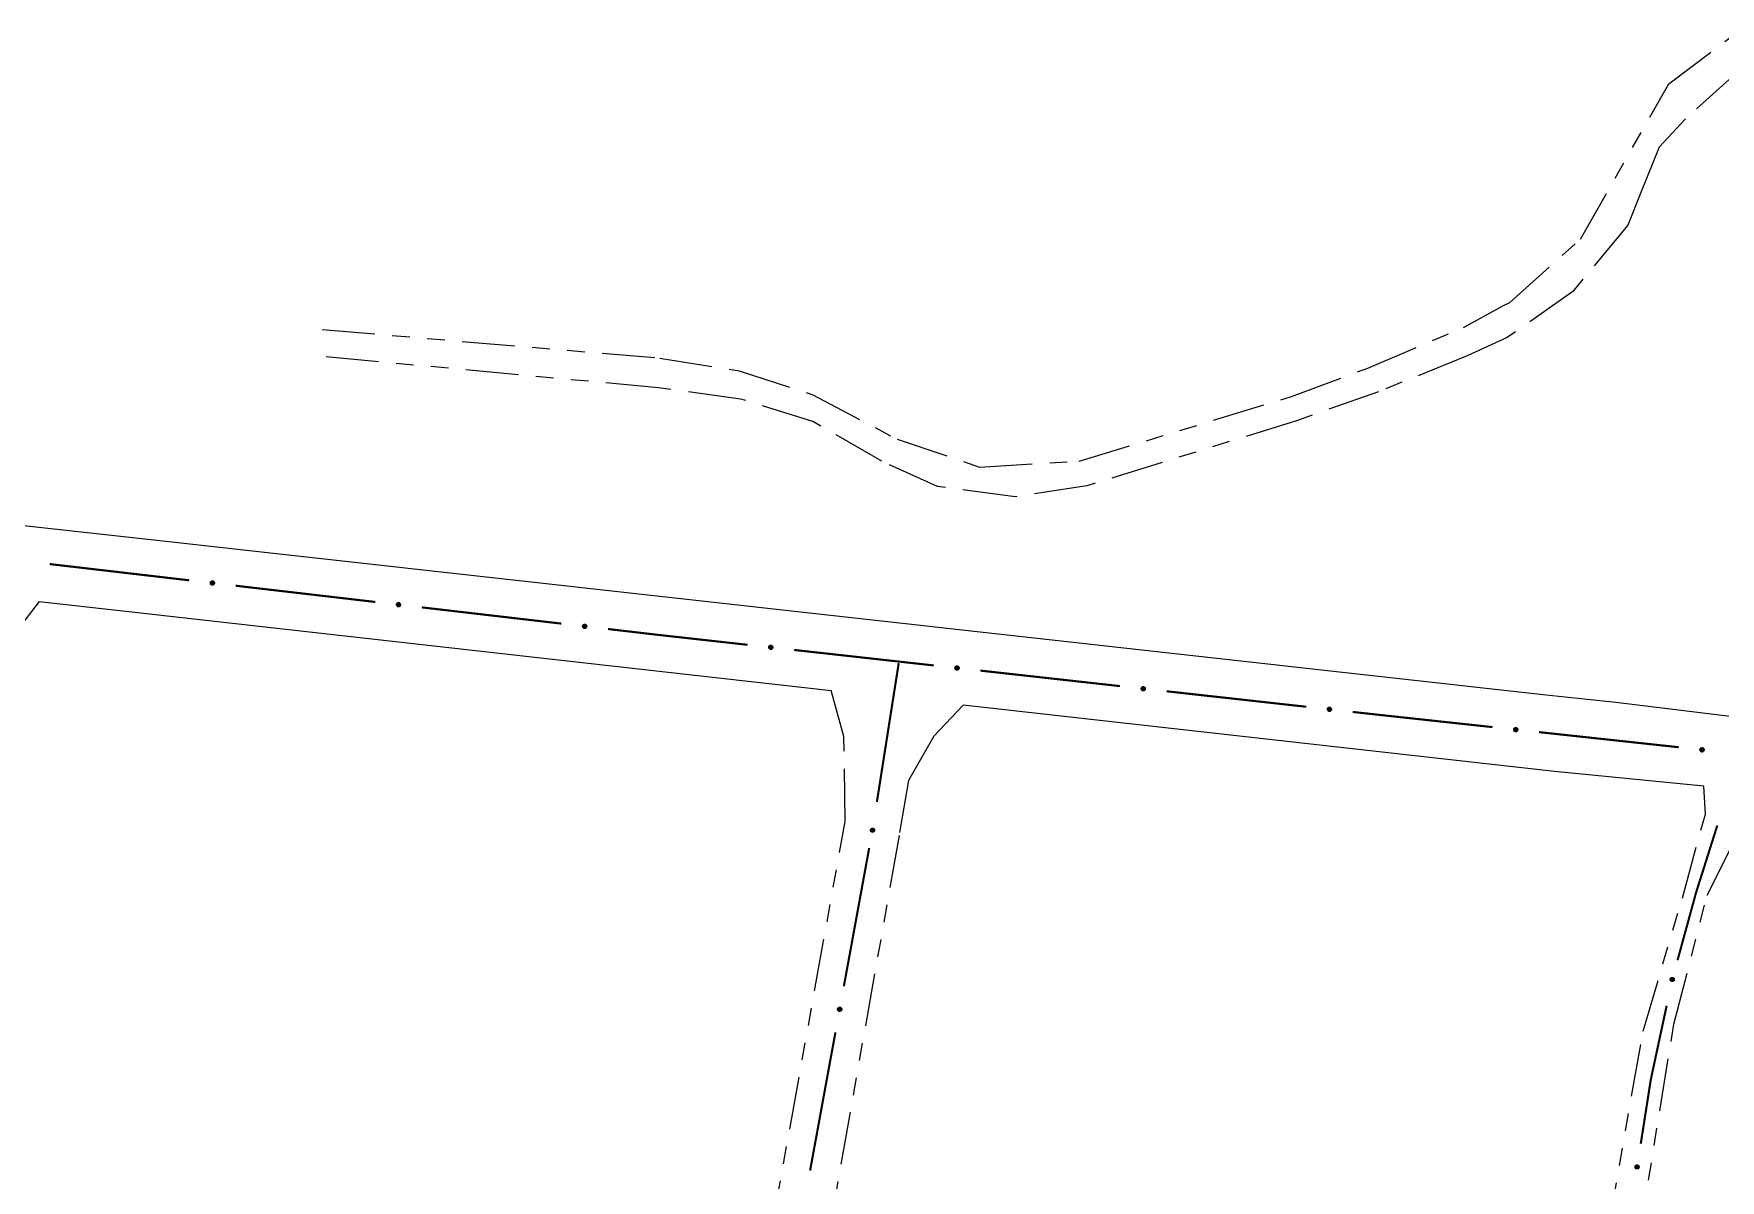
# Model space of a CAD drawing. Extents: x 211453 to 215163, y 4877397 to 4881305.
# Drawn here: x 212414.4 to 212558.5, y 4878774.1 to 4878872 of the extents above; entities that cross this region are included whole.
import ezdxf

# ---------------------------------------------------------------- set-up
doc = ezdxf.new("R2010")
doc.units = 0
doc.header["$LTSCALE"] = 1.5
doc.header["$MEASUREMENT"] = 0
doc.linetypes.add('TRACO_25', pattern=[8, 3, -1, 1, -1, 1, -1])
for name, color, linetype in [('SV-EIXO-ROD-ESTR', 7, 'CONTINUOUS'), ('SV-EIXO-RUA-N-PAV', 6, 'CONTINUOUS'), ('SV-EST-MUNIC-PAV', 20, 'CONTINUOUS'), ('SV-RUA-NAO-PAV', 7, 'CONTINUOUS')]:
    doc.layers.add(name, color=color, linetype=linetype)

msp = doc.modelspace()

# ---------------------------------------------------------------- linework, layer by layer
at = {"layer": 'SV-EIXO-ROD-ESTR', "const_width": 0.18}
for points in [[(212415.790849, 4878826.738031), (212427.710391, 4878825.350764)], [(212431.683572, 4878824.888341), (212443.603114, 4878823.501075)], [(212447.576295, 4878823.038652), (212459.495838, 4878821.651385)], [(212463.469018, 4878821.188963), (212467.442199, 4878820.726541)], [(212467.442199, 4878820.726541), (212467.831984, 4878820.681176)], [(212467.831984, 4878820.681176), (212475.393166, 4878819.84221)], [(212479.368768, 4878819.401089), (212491.295575, 4878818.077726)], [(212495.271177, 4878817.636605), (212507.197983, 4878816.313242)], [(212511.173585, 4878815.872121), (212523.100392, 4878814.548758)], [(212527.075994, 4878814.107637), (212529.063795, 4878813.887077)], [(212529.063795, 4878813.887077), (212529.520078, 4878813.83645)], [(212529.520078, 4878813.83645), (212539.005725, 4878812.810974)], [(212542.982553, 4878812.381047), (212554.913037, 4878811.091265)]]:
    msp.add_lwpolyline(points, dxfattribs=at)
at = {"layer": 'SV-EIXO-ROD-ESTR'}
for points in [[(212429.56699, 4878825.245505), (212429.604906, 4878825.276399), (212429.64381, 4878825.295198), (212429.680771, 4878825.301537), (212429.714893, 4878825.298623), (212429.749465, 4878825.29171), (212429.782784, 4878825.27705), (212429.81616, 4878825.252587), (212429.847418, 4878825.21477), (212429.864055, 4878825.173651), (212429.87221, 4878825.137748), (212429.871219, 4878825.101993), (212429.863941, 4878825.06852), (212429.847568, 4878825.034414), (212429.822448, 4878825.000833), (212429.78366, 4878824.970322), (212429.745394, 4878824.952154), (212429.709482, 4878824.946961), (212429.673543, 4878824.948184), (212429.638332, 4878824.955665), (212429.605708, 4878824.970244), (212429.571943, 4878824.995597), (212429.542336, 4878825.034279), (212429.52378, 4878825.072239), (212429.518084, 4878825.108068), (212429.520085, 4878825.143424), (212429.526597, 4878825.178184), (212429.539939, 4878825.21229), (212429.56699, 4878825.245505)], [(212445.459714, 4878823.395816), (212445.497629, 4878823.42671), (212445.536533, 4878823.445508), (212445.573494, 4878823.451848), (212445.607616, 4878823.448934), (212445.642189, 4878823.442021), (212445.675507, 4878823.427361), (212445.708883, 4878823.402898), (212445.740141, 4878823.365081), (212445.756779, 4878823.323962), (212445.764933, 4878823.288059), (212445.763943, 4878823.252303), (212445.756664, 4878823.21883), (212445.740291, 4878823.184724), (212445.715171, 4878823.151143), (212445.676384, 4878823.120633), (212445.638117, 4878823.102465), (212445.602206, 4878823.097272), (212445.566266, 4878823.098495), (212445.531055, 4878823.105975), (212445.498431, 4878823.120555), (212445.464666, 4878823.145908), (212445.435059, 4878823.18459), (212445.416503, 4878823.22255), (212445.410807, 4878823.258378), (212445.412808, 4878823.293734), (212445.41932, 4878823.328494), (212445.432662, 4878823.362601), (212445.459714, 4878823.395816)], [(212461.352437, 4878821.546127), (212461.390352, 4878821.577021), (212461.429257, 4878821.595819), (212461.466217, 4878821.602159), (212461.500339, 4878821.599245), (212461.534912, 4878821.592331), (212461.56823, 4878821.577671), (212461.601606, 4878821.553209), (212461.632864, 4878821.515392), (212461.649502, 4878821.474273), (212461.657656, 4878821.438369), (212461.656666, 4878821.402614), (212461.649387, 4878821.369141), (212461.633015, 4878821.335035), (212461.607894, 4878821.301454), (212461.569107, 4878821.270943), (212461.53084, 4878821.252776), (212461.494929, 4878821.247582), (212461.458989, 4878821.248805), (212461.423778, 4878821.256286), (212461.391155, 4878821.270865), (212461.357389, 4878821.296219), (212461.327783, 4878821.334901), (212461.309226, 4878821.37286), (212461.30353, 4878821.408689), (212461.305531, 4878821.444045), (212461.312043, 4878821.478805), (212461.325386, 4878821.512911), (212461.352437, 4878821.546127)], [(212477.250303, 4878819.746903), (212477.288052, 4878819.778), (212477.326855, 4878819.797007), (212477.363781, 4878819.803544), (212477.397918, 4878819.800813), (212477.432527, 4878819.794085), (212477.465924, 4878819.779604), (212477.49943, 4878819.755321), (212477.53089, 4878819.717672), (212477.547748, 4878819.676642), (212477.556095, 4878819.640783), (212477.555296, 4878819.605023), (212477.548197, 4878819.571512), (212477.532008, 4878819.537319), (212477.507068, 4878819.503603), (212477.468444, 4878819.472885), (212477.430275, 4878819.454513), (212477.394393, 4878819.449127), (212477.358447, 4878819.450157), (212477.323196, 4878819.457449), (212477.290495, 4878819.471853), (212477.256594, 4878819.497025), (212477.226781, 4878819.535548), (212477.208022, 4878819.573408), (212477.202133, 4878819.609206), (212477.203945, 4878819.644572), (212477.21027, 4878819.679366), (212477.22343, 4878819.713544), (212477.250303, 4878819.746903)], [(212493.152711, 4878817.98242), (212493.190461, 4878818.013516), (212493.229264, 4878818.032523), (212493.26619, 4878818.039061), (212493.300327, 4878818.036329), (212493.334936, 4878818.029602), (212493.368333, 4878818.01512), (212493.401839, 4878817.990837), (212493.433299, 4878817.953188), (212493.450157, 4878817.912159), (212493.458503, 4878817.876299), (212493.457705, 4878817.840539), (212493.450606, 4878817.807028), (212493.434416, 4878817.772835), (212493.409476, 4878817.73912), (212493.370853, 4878817.708402), (212493.332684, 4878817.690029), (212493.296801, 4878817.684643), (212493.260856, 4878817.685673), (212493.225605, 4878817.692965), (212493.192904, 4878817.70737), (212493.159003, 4878817.732542), (212493.129189, 4878817.771064), (212493.11043, 4878817.808924), (212493.104542, 4878817.844722), (212493.106353, 4878817.880088), (212493.112679, 4878817.914882), (212493.125838, 4878817.94906), (212493.152711, 4878817.98242)], [(212509.05512, 4878816.217936), (212509.092869, 4878816.249032), (212509.131672, 4878816.268039), (212509.168598, 4878816.274577), (212509.202735, 4878816.271846), (212509.237344, 4878816.265118), (212509.270741, 4878816.250636), (212509.304248, 4878816.226353), (212509.335707, 4878816.188704), (212509.352566, 4878816.147675), (212509.360912, 4878816.111816), (212509.360113, 4878816.076056), (212509.353014, 4878816.042544), (212509.336825, 4878816.008351), (212509.311885, 4878815.974636), (212509.273261, 4878815.943918), (212509.235092, 4878815.925545), (212509.19921, 4878815.920159), (212509.163264, 4878815.92119), (212509.128013, 4878815.928482), (212509.095312, 4878815.942886), (212509.061411, 4878815.968058), (212509.031598, 4878816.006581), (212509.012839, 4878816.04444), (212509.006951, 4878816.080238), (212509.008762, 4878816.115604), (212509.015087, 4878816.150399), (212509.028247, 4878816.184576), (212509.05512, 4878816.217936)], [(212524.957528, 4878814.453452), (212524.995278, 4878814.484549), (212525.034081, 4878814.503555), (212525.071007, 4878814.510093), (212525.105144, 4878814.507362), (212525.139753, 4878814.500634), (212525.17315, 4878814.486153), (212525.206656, 4878814.461869), (212525.238116, 4878814.42422), (212525.254974, 4878814.383191), (212525.26332, 4878814.347332), (212525.262522, 4878814.311572), (212525.255423, 4878814.27806), (212525.239233, 4878814.243867), (212525.214293, 4878814.210152), (212525.17567, 4878814.179434), (212525.137501, 4878814.161061), (212525.101618, 4878814.155675), (212525.065673, 4878814.156706), (212525.030422, 4878814.163998), (212524.997721, 4878814.178402), (212524.96382, 4878814.203574), (212524.934006, 4878814.242097), (212524.915247, 4878814.279956), (212524.909359, 4878814.315754), (212524.91117, 4878814.35112), (212524.917496, 4878814.385915), (212524.930655, 4878814.420092), (212524.957528, 4878814.453452)], [(212540.863122, 4878812.720896), (212540.900784, 4878812.752099), (212540.939533, 4878812.771215), (212540.976441, 4878812.777857), (212541.010585, 4878812.775222), (212541.045213, 4878812.768591), (212541.078651, 4878812.754204), (212541.112225, 4878812.730015), (212541.143791, 4878812.692455), (212541.160765, 4878812.651473), (212541.169212, 4878812.615638), (212541.168514, 4878812.579875), (212541.161509, 4878812.546344), (212541.145416, 4878812.512105), (212541.120571, 4878812.47832), (212541.082034, 4878812.447494), (212541.043917, 4878812.429013), (212541.00805, 4878812.423527), (212540.972102, 4878812.424456), (212540.93683, 4878812.431649), (212540.904089, 4878812.445961), (212540.870117, 4878812.471037), (212540.840195, 4878812.509476), (212540.82133, 4878812.547283), (212540.815341, 4878812.583064), (212540.817053, 4878812.618435), (212540.82328, 4878812.653247), (212540.836343, 4878812.687461), (212540.863122, 4878812.720896)], [(212556.770435, 4878811.001187), (212556.808097, 4878811.032389), (212556.846846, 4878811.051505), (212556.883754, 4878811.058147), (212556.917898, 4878811.055512), (212556.952526, 4878811.048882), (212556.985963, 4878811.034494), (212557.019538, 4878811.010305), (212557.051104, 4878810.972745), (212557.068077, 4878810.931763), (212557.076525, 4878810.895928), (212557.075827, 4878810.860166), (212557.068822, 4878810.826634), (212557.052729, 4878810.792396), (212557.027884, 4878810.75861), (212556.989347, 4878810.727784), (212556.95123, 4878810.709304), (212556.915363, 4878810.703817), (212556.879414, 4878810.704746), (212556.844143, 4878810.711939), (212556.811402, 4878810.726251), (212556.77743, 4878810.751327), (212556.747508, 4878810.789766), (212556.728642, 4878810.827573), (212556.722654, 4878810.863354), (212556.724365, 4878810.898725), (212556.730593, 4878810.933537), (212556.743656, 4878810.967751), (212556.770435, 4878811.001187)]]:
    msp.add_lwpolyline(points, close=True, dxfattribs=at)
for points in [[(212429.518084, 4878825.108068), (212429.871219, 4878825.101993)], [(212429.520085, 4878825.143424), (212429.87221, 4878825.137748)], [(212429.521615, 4878825.125017), (212429.869666, 4878825.117478)], [(212429.52378, 4878825.072239), (212429.863941, 4878825.06852)], [(212429.52429, 4878825.088988), (212429.864524, 4878825.085107)], [(212429.526597, 4878825.178184), (212429.864055, 4878825.173651)], [(212429.527229, 4878825.161454), (212429.863397, 4878825.158046)], [(212429.53795, 4878825.19455), (212429.851234, 4878825.195179)], [(212429.539939, 4878825.21229), (212429.847418, 4878825.21477)], [(212429.554092, 4878825.227014), (212429.828071, 4878825.232218)], [(212429.56699, 4878825.245505), (212429.81616, 4878825.252587)], [(212429.588327, 4878825.261494), (212429.792077, 4878825.265255)], [(212429.604906, 4878825.276399), (212429.782784, 4878825.27705)], [(212429.627037, 4878825.287211), (212429.757217, 4878825.284424)], [(212429.64381, 4878825.295198), (212429.749465, 4878825.29171)], [(212429.535098, 4878825.052013), (212429.850935, 4878825.050971)], [(212429.542336, 4878825.034279), (212429.847568, 4878825.034414)], [(212429.56113, 4878825.016014), (212429.831925, 4878825.017467)], [(212429.571943, 4878824.995597), (212429.822448, 4878825.000833)], [(212429.594571, 4878824.984647), (212429.795295, 4878824.986013)], [(212429.605708, 4878824.970244), (212429.78366, 4878824.970322)], [(212429.626404, 4878824.963084), (212429.758098, 4878824.961494)], [(212429.638332, 4878824.955665), (212429.745394, 4878824.952154)], [(212445.410807, 4878823.258378), (212445.763943, 4878823.252303)], [(212445.412808, 4878823.293734), (212445.764933, 4878823.288059)], [(212445.414338, 4878823.275327), (212445.762389, 4878823.267789)], [(212445.416503, 4878823.22255), (212445.756664, 4878823.21883)], [(212445.417014, 4878823.239299), (212445.757248, 4878823.235418)], [(212445.41932, 4878823.328494), (212445.756779, 4878823.323962)], [(212445.419953, 4878823.311765), (212445.756121, 4878823.308357)], [(212445.427821, 4878823.202324), (212445.743659, 4878823.201282)], [(212445.430673, 4878823.34486), (212445.743957, 4878823.345489)], [(212445.432662, 4878823.362601), (212445.740141, 4878823.365081)], [(212445.435059, 4878823.18459), (212445.740291, 4878823.184724)], [(212445.446815, 4878823.377325), (212445.720794, 4878823.382528)], [(212445.453854, 4878823.166325), (212445.724648, 4878823.167778)], [(212445.459714, 4878823.395816), (212445.708883, 4878823.402898)], [(212445.464666, 4878823.145908), (212445.715171, 4878823.151143)], [(212445.48105, 4878823.411805), (212445.684801, 4878823.415566)], [(212445.487294, 4878823.134958), (212445.688018, 4878823.136324)], [(212445.497629, 4878823.42671), (212445.675507, 4878823.427361)], [(212445.498431, 4878823.120555), (212445.676384, 4878823.120633)], [(212445.519127, 4878823.113394), (212445.650821, 4878823.111805)], [(212445.51976, 4878823.437522), (212445.649941, 4878823.434734)], [(212445.531055, 4878823.105975), (212445.638117, 4878823.102465)], [(212445.536533, 4878823.445508), (212445.642189, 4878823.442021)], [(212461.30353, 4878821.408689), (212461.656666, 4878821.402614)], [(212461.305531, 4878821.444045), (212461.657656, 4878821.438369)], [(212461.307061, 4878821.425638), (212461.655112, 4878821.418099)], [(212461.309226, 4878821.37286), (212461.649387, 4878821.369141)], [(212461.309737, 4878821.38961), (212461.649971, 4878821.385728)], [(212461.312043, 4878821.478805), (212461.649502, 4878821.474273)], [(212461.312676, 4878821.462075), (212461.648844, 4878821.458667)], [(212461.320544, 4878821.352635), (212461.636382, 4878821.351593)], [(212461.323396, 4878821.495171), (212461.636681, 4878821.4958)], [(212461.325386, 4878821.512911), (212461.632864, 4878821.515392)], [(212461.327783, 4878821.334901), (212461.633015, 4878821.335035)], [(212461.339538, 4878821.527636), (212461.613517, 4878821.532839)], [(212461.346577, 4878821.316635), (212461.617371, 4878821.318088)], [(212461.352437, 4878821.546127), (212461.601606, 4878821.553209)], [(212461.357389, 4878821.296219), (212461.607894, 4878821.301454)], [(212461.373773, 4878821.562116), (212461.577524, 4878821.565877)], [(212461.380017, 4878821.285269), (212461.580741, 4878821.286634)], [(212461.390352, 4878821.577021), (212461.56823, 4878821.577671)], [(212461.391155, 4878821.270865), (212461.569107, 4878821.270943)], [(212461.411851, 4878821.263705), (212461.543544, 4878821.262115)], [(212461.412484, 4878821.587832), (212461.542664, 4878821.585045)], [(212461.423778, 4878821.256286), (212461.53084, 4878821.252776)], [(212461.429257, 4878821.595819), (212461.534912, 4878821.592331)], [(212477.202133, 4878819.609206), (212477.555296, 4878819.605023)], [(212477.203945, 4878819.644572), (212477.556095, 4878819.640783)], [(212477.205574, 4878819.626173), (212477.55366, 4878819.6205)], [(212477.208022, 4878819.573408), (212477.548197, 4878819.571512)], [(212477.208442, 4878819.59016), (212477.548692, 4878819.588102)], [(212477.21027, 4878819.679366), (212477.547748, 4878819.676642)], [(212477.210993, 4878819.66264), (212477.547174, 4878819.661034)], [(212477.219448, 4878819.553243), (212477.535286, 4878819.553894)], [(212477.221536, 4878819.695793), (212477.534812, 4878819.698101)], [(212477.22343, 4878819.713544), (212477.53089, 4878819.717672)], [(212477.226781, 4878819.535548), (212477.532008, 4878819.537319)], [(212477.237504, 4878819.728343), (212477.51145, 4878819.735015)], [(212477.245673, 4878819.517384), (212477.516456, 4878819.520288)], [(212477.250303, 4878819.746903), (212477.49943, 4878819.755321)], [(212477.256594, 4878819.497025), (212477.507068, 4878819.503603)], [(212477.271553, 4878819.763006), (212477.47528, 4878819.767859)], [(212477.27928, 4878819.486197), (212477.479994, 4878819.488638)], [(212477.288052, 4878819.778), (212477.465924, 4878819.779604)], [(212477.290495, 4878819.471853), (212477.468444, 4878819.472885)], [(212477.310125, 4878819.78893), (212477.440318, 4878819.786841)], [(212477.311229, 4878819.464804), (212477.442929, 4878819.46392)], [(212477.323196, 4878819.457449), (212477.430275, 4878819.454513)], [(212477.326855, 4878819.797007), (212477.432527, 4878819.794085)], [(212493.106353, 4878817.880088), (212493.458503, 4878817.876299)], [(212493.112679, 4878817.914882), (212493.450157, 4878817.912159)], [(212493.113401, 4878817.898156), (212493.449583, 4878817.89655)], [(212493.123944, 4878817.931309), (212493.437221, 4878817.933617)], [(212493.125838, 4878817.94906), (212493.433299, 4878817.953188)], [(212493.139912, 4878817.96386), (212493.413859, 4878817.970531)], [(212493.152711, 4878817.98242), (212493.401839, 4878817.990837)], [(212493.173962, 4878817.998523), (212493.377689, 4878818.003376)], [(212493.190461, 4878818.013516), (212493.368333, 4878818.01512)], [(212493.212534, 4878818.024447), (212493.342727, 4878818.022357)], [(212493.229264, 4878818.032523), (212493.334936, 4878818.029602)], [(212493.104542, 4878817.844722), (212493.457705, 4878817.840539)], [(212493.107982, 4878817.861689), (212493.456068, 4878817.856016)], [(212493.11043, 4878817.808924), (212493.450606, 4878817.807028)], [(212493.110851, 4878817.825676), (212493.451101, 4878817.823618)], [(212493.121856, 4878817.788759), (212493.437695, 4878817.78941)], [(212493.129189, 4878817.771064), (212493.434416, 4878817.772835)], [(212493.148081, 4878817.7529), (212493.418864, 4878817.755804)], [(212493.159003, 4878817.732542), (212493.409476, 4878817.73912)], [(212493.181689, 4878817.721713), (212493.382403, 4878817.724155)], [(212493.192904, 4878817.70737), (212493.370853, 4878817.708402)], [(212493.213638, 4878817.70032), (212493.345338, 4878817.699436)], [(212493.225605, 4878817.692965), (212493.332684, 4878817.690029)], [(212509.006951, 4878816.080238), (212509.360113, 4878816.076056)], [(212509.008762, 4878816.115604), (212509.360912, 4878816.111816)], [(212509.010391, 4878816.097206), (212509.358477, 4878816.091532)], [(212509.012839, 4878816.04444), (212509.353014, 4878816.042544)], [(212509.013259, 4878816.061192), (212509.353509, 4878816.059134)], [(212509.015087, 4878816.150399), (212509.352566, 4878816.147675)], [(212509.01581, 4878816.133672), (212509.351991, 4878816.132066)], [(212509.024265, 4878816.024276), (212509.340103, 4878816.024926)], [(212509.026353, 4878816.166825), (212509.339629, 4878816.169133)], [(212509.028247, 4878816.184576), (212509.335707, 4878816.188704)], [(212509.031598, 4878816.006581), (212509.336825, 4878816.008351)], [(212509.042321, 4878816.199376), (212509.316267, 4878816.206048)], [(212509.05049, 4878815.988416), (212509.321273, 4878815.99132)], [(212509.05512, 4878816.217936), (212509.304248, 4878816.226353)], [(212509.061411, 4878815.968058), (212509.311885, 4878815.974636)], [(212509.07637, 4878816.234039), (212509.280098, 4878816.238892)], [(212509.084098, 4878815.957229), (212509.284811, 4878815.959671)], [(212509.092869, 4878816.249032), (212509.270741, 4878816.250636)], [(212509.095312, 4878815.942886), (212509.273261, 4878815.943918)], [(212509.114942, 4878816.259963), (212509.245135, 4878816.257873)], [(212509.116046, 4878815.935837), (212509.247746, 4878815.934953)], [(212509.128013, 4878815.928482), (212509.235092, 4878815.925545)], [(212509.131672, 4878816.268039), (212509.237344, 4878816.265118)], [(212524.909359, 4878814.315754), (212525.262522, 4878814.311572)], [(212524.91117, 4878814.35112), (212525.26332, 4878814.347332)], [(212524.912799, 4878814.332722), (212525.260885, 4878814.327049)], [(212524.915247, 4878814.279956), (212525.255423, 4878814.27806)], [(212524.915668, 4878814.296708), (212525.255918, 4878814.29465)], [(212524.917496, 4878814.385915), (212525.254974, 4878814.383191)], [(212524.918218, 4878814.369189), (212525.2544, 4878814.367582)], [(212524.926673, 4878814.259792), (212525.242512, 4878814.260443)], [(212524.928761, 4878814.402341), (212525.242038, 4878814.404649)], [(212524.930655, 4878814.420092), (212525.238116, 4878814.42422)], [(212524.934006, 4878814.242097), (212525.239233, 4878814.243867)], [(212524.944729, 4878814.434892), (212525.218676, 4878814.441564)], [(212524.952898, 4878814.223932), (212525.223681, 4878814.226837)], [(212524.957528, 4878814.453452), (212525.206656, 4878814.461869)], [(212524.96382, 4878814.203574), (212525.214293, 4878814.210152)], [(212524.978779, 4878814.469555), (212525.182506, 4878814.474408)], [(212524.986506, 4878814.192745), (212525.18722, 4878814.195187)], [(212524.995278, 4878814.484549), (212525.17315, 4878814.486153)], [(212524.997721, 4878814.178402), (212525.17567, 4878814.179434)], [(212525.017351, 4878814.495479), (212525.147544, 4878814.493389)], [(212525.018455, 4878814.171353), (212525.150155, 4878814.170469)], [(212525.030422, 4878814.163998), (212525.137501, 4878814.161061)], [(212525.034081, 4878814.503555), (212525.139753, 4878814.500634)], [(212540.815341, 4878812.583064), (212541.168514, 4878812.579875)], [(212540.817053, 4878812.618435), (212541.169212, 4878812.615638)], [(212540.818733, 4878812.600041), (212541.166834, 4878812.595348)], [(212540.82133, 4878812.547283), (212541.161509, 4878812.546344)], [(212540.821703, 4878812.564035), (212541.161957, 4878812.562936)], [(212540.82328, 4878812.653247), (212541.160765, 4878812.651473)], [(212540.82405, 4878812.636523), (212541.160234, 4878812.635863)], [(212540.832813, 4878812.52715), (212541.148648, 4878812.52869)], [(212540.834499, 4878812.669705), (212541.147768, 4878812.672895)], [(212540.836343, 4878812.687461), (212541.143791, 4878812.692455)], [(212540.840195, 4878812.509476), (212541.145416, 4878812.512105)], [(212540.850375, 4878812.702301), (212541.124302, 4878812.709744)], [(212540.859138, 4878812.491365), (212541.129912, 4878812.495031)], [(212540.863122, 4878812.720896), (212541.112225, 4878812.730015)], [(212540.870117, 4878812.471037), (212541.120571, 4878812.47832)], [(212540.884327, 4878812.737059), (212541.08804, 4878812.742486)], [(212540.892834, 4878812.460273), (212541.09354, 4878812.463279)], [(212540.900784, 4878812.752099), (212541.078651, 4878812.754204)], [(212540.904089, 4878812.445961), (212541.082034, 4878812.447494)], [(212540.922826, 4878812.763092), (212541.053025, 4878812.761368)], [(212540.924843, 4878812.43897), (212541.056545, 4878812.438457)], [(212540.93683, 4878812.431649), (212541.043917, 4878812.429013)], [(212540.939533, 4878812.771215), (212541.045213, 4878812.768591)], [(212556.722654, 4878810.863354), (212557.075827, 4878810.860166)], [(212556.724365, 4878810.898725), (212557.076525, 4878810.895928)], [(212556.726046, 4878810.880331), (212557.074147, 4878810.875638)], [(212556.728642, 4878810.827573), (212557.068822, 4878810.826634)], [(212556.729016, 4878810.844326), (212557.06927, 4878810.843226)], [(212556.730593, 4878810.933537), (212557.068077, 4878810.931763)], [(212556.731362, 4878810.916813), (212557.067547, 4878810.916153)], [(212556.740125, 4878810.80744), (212557.055961, 4878810.80898)], [(212556.741812, 4878810.949995), (212557.055081, 4878810.953185)], [(212556.743656, 4878810.967751), (212557.051104, 4878810.972745)], [(212556.747508, 4878810.789766), (212557.052729, 4878810.792396)], [(212556.757688, 4878810.982591), (212557.031615, 4878810.990034)], [(212556.766451, 4878810.771655), (212557.037225, 4878810.775322)], [(212556.770435, 4878811.001187), (212557.019538, 4878811.010305)], [(212556.77743, 4878810.751327), (212557.027884, 4878810.75861)], [(212556.79164, 4878811.017349), (212556.995353, 4878811.022776)], [(212556.800147, 4878810.740563), (212557.000853, 4878810.743569)], [(212556.808097, 4878811.032389), (212556.985963, 4878811.034494)], [(212556.811402, 4878810.726251), (212556.989347, 4878810.727784)], [(212556.830139, 4878811.043382), (212556.960337, 4878811.041659)], [(212556.832155, 4878810.71926), (212556.963857, 4878810.718747)], [(212556.844143, 4878810.711939), (212556.95123, 4878810.709304)], [(212556.846846, 4878811.051505), (212556.952526, 4878811.048882)]]:
    msp.add_lwpolyline(points, dxfattribs=at)
at = {"layer": 'SV-EIXO-RUA-N-PAV', "const_width": 0.18}
for points in [[(212488.300628, 4878818.274599), (212486.437774, 4878806.420074)], [(212556.398371, 4878798.701595), (212558.202303, 4878804.405921)], [(212485.778147, 4878802.475144), (212483.616426, 4878790.67146)], [(212554.808407, 4878792.898225), (212556.393818, 4878798.684975)], [(212556.393818, 4878798.684975), (212556.398371, 4878798.701595)], [(212552.524548, 4878782.696587), (212553.877354, 4878789.009685)], [(212482.895852, 4878786.736899), (212480.734131, 4878774.933215)], [(212551.667293, 4878777.219686), (212552.440488, 4878782.159541)], [(212552.440488, 4878782.159541), (212552.524548, 4878782.696587)]]:
    msp.add_lwpolyline(points, dxfattribs=at)
at = {"layer": 'SV-EIXO-RUA-N-PAV'}
for points in [[(212486.192051, 4878804.124117), (212486.220406, 4878804.084267), (212486.236627, 4878804.04422), (212486.240542, 4878804.006924), (212486.235409, 4878803.973065), (212486.226256, 4878803.939017), (212486.209454, 4878803.906725), (212486.182867, 4878803.875016), (212486.143091, 4878803.846291), (212486.100975, 4878803.832371), (212486.064616, 4878803.826576), (212486.029001, 4878803.829896), (212485.996074, 4878803.839342), (212485.963109, 4878803.857904), (212485.931238, 4878803.885161), (212485.903322, 4878803.925856), (212485.887688, 4878803.965226), (212485.884848, 4878804.0014), (212485.888413, 4878804.037183), (212485.898174, 4878804.071831), (212485.91485, 4878804.103434), (212485.942352, 4878804.135474), (212485.982882, 4878804.162495), (212486.021971, 4878804.178536), (212486.058095, 4878804.181883), (212486.093245, 4878804.177581), (212486.127507, 4878804.168815), (212486.16067, 4878804.153277), (212486.192051, 4878804.124117)], [(212554.215383, 4878791.150289), (212554.190567, 4878791.192434), (212554.177858, 4878791.233731), (212554.17717, 4878791.271225), (212554.185202, 4878791.304516), (212554.197256, 4878791.337648), (212554.216778, 4878791.368372), (212554.245998, 4878791.397672), (212554.288101, 4878791.422862), (212554.331261, 4878791.433102), (212554.367984, 4878791.435742), (212554.40318, 4878791.429366), (212554.43517, 4878791.417117), (212554.466413, 4878791.395784), (212554.495817, 4878791.365881), (212554.520123, 4878791.322932), (212554.532305, 4878791.282361), (212554.532018, 4878791.246078), (212554.525383, 4878791.210735), (212554.512672, 4878791.177056), (212554.493335, 4878791.147008), (212554.463175, 4878791.117457), (212554.420466, 4878791.09403), (212554.38014, 4878791.081417), (212554.343862, 4878791.081195), (212554.309214, 4878791.08851), (212554.275835, 4878791.100195), (212554.244134, 4878791.118534), (212554.215383, 4878791.150289)], [(212483.390302, 4878788.825679), (212483.418657, 4878788.785829), (212483.434878, 4878788.745782), (212483.438794, 4878788.708487), (212483.43366, 4878788.674627), (212483.424507, 4878788.640579), (212483.407705, 4878788.608288), (212483.381118, 4878788.576579), (212483.341343, 4878788.547854), (212483.299226, 4878788.533933), (212483.262867, 4878788.528138), (212483.227253, 4878788.531458), (212483.194325, 4878788.540904), (212483.16136, 4878788.559466), (212483.129489, 4878788.586724), (212483.101573, 4878788.627418), (212483.08594, 4878788.666789), (212483.0831, 4878788.702962), (212483.086664, 4878788.738745), (212483.096425, 4878788.773394), (212483.113101, 4878788.804997), (212483.140603, 4878788.837037), (212483.181134, 4878788.864057), (212483.220223, 4878788.880098), (212483.256347, 4878788.883445), (212483.291497, 4878788.879143), (212483.325758, 4878788.870378), (212483.358922, 4878788.854839), (212483.390302, 4878788.825679)], [(212551.227041, 4878775.118814), (212551.197664, 4878775.157917), (212551.180412, 4878775.197531), (212551.175534, 4878775.234713), (212551.179789, 4878775.268694), (212551.188059, 4878775.302967), (212551.20402, 4878775.335683), (212551.229778, 4878775.368069), (212551.268797, 4878775.397813), (212551.310539, 4878775.412818), (212551.346736, 4878775.419552), (212551.382425, 4878775.417154), (212551.415585, 4878775.408563), (212551.44902, 4878775.39086), (212551.481585, 4878775.364436), (212551.510544, 4878775.324477), (212551.527191, 4878775.285524), (212551.530966, 4878775.249437), (212551.528328, 4878775.213573), (212551.519466, 4878775.178684), (212551.503614, 4878775.14666), (212551.47695, 4878775.113919), (212551.437132, 4878775.085859), (212551.398471, 4878775.068813), (212551.362445, 4878775.064532), (212551.327196, 4878775.067924), (212551.292719, 4878775.0758), (212551.259165, 4878775.090475), (212551.227041, 4878775.118814)]]:
    msp.add_lwpolyline(points, close=True, dxfattribs=at)
for points in [[(212485.898174, 4878804.071831), (212485.887688, 4878803.965226)], [(212485.906355, 4878804.08325), (212485.89618, 4878803.95194)], [(212485.91485, 4878804.103434), (212485.903322, 4878803.925856)], [(212485.929949, 4878804.113609), (212485.918221, 4878803.913223)], [(212485.942352, 4878804.135474), (212485.931238, 4878803.885161)], [(212485.96343, 4878804.144932), (212485.947218, 4878803.874619)], [(212485.982882, 4878804.162495), (212485.963109, 4878803.857904)], [(212486.001051, 4878804.168561), (212485.979412, 4878803.853464)], [(212486.021971, 4878804.178536), (212485.996074, 4878803.839342)], [(212486.038652, 4878804.176934), (212486.012588, 4878803.837678)], [(212486.058095, 4878804.181883), (212486.029001, 4878803.829896)], [(212486.074778, 4878804.177254), (212486.044555, 4878803.830436)], [(212486.093245, 4878804.177581), (212486.064616, 4878803.826576)], [(212486.110772, 4878804.169275), (212486.085445, 4878803.834045)], [(212486.127507, 4878804.168815), (212486.100975, 4878803.832371)], [(212486.143097, 4878804.156419), (212486.123292, 4878803.843761)], [(212486.16067, 4878804.153277), (212486.143091, 4878803.846291)], [(212486.17444, 4878804.138194), (212486.161763, 4878803.864459)], [(212486.192051, 4878804.124117), (212486.182867, 4878803.875016)], [(212486.206614, 4878804.101783), (212486.197078, 4878803.898221)], [(212486.220406, 4878804.084267), (212486.209454, 4878803.906725)], [(212486.229751, 4878804.061478), (212486.218479, 4878803.931757)], [(212486.236627, 4878804.04422), (212486.226256, 4878803.939017)], [(212554.177858, 4878791.233731), (212554.197256, 4878791.337648)], [(212554.183221, 4878791.215944), (212554.205629, 4878791.344211)], [(212554.190567, 4878791.192434), (212554.216778, 4878791.368372)], [(212554.202799, 4878791.173795), (212554.22984, 4878791.375778)], [(212554.215383, 4878791.150289), (212554.245998, 4878791.397672)], [(212554.231715, 4878791.134747), (212554.267933, 4878791.406371)], [(212554.244134, 4878791.118534), (212554.288101, 4878791.422862)], [(212554.261371, 4878791.113889), (212554.308045, 4878791.423678)], [(212554.275835, 4878791.100195), (212554.331261, 4878791.433102)], [(212554.292469, 4878791.098295), (212554.346588, 4878791.430096)], [(212554.309214, 4878791.08851), (212554.367984, 4878791.435742)], [(212554.327641, 4878791.087244), (212554.387637, 4878791.430168)], [(212554.343862, 4878791.081195), (212554.40318, 4878791.429366)], [(212554.36366, 4878791.08445), (212554.418861, 4878791.420198)], [(212554.38014, 4878791.081417), (212554.43517, 4878791.417117)], [(212554.401843, 4878791.089552), (212554.450554, 4878791.401612)], [(212554.420466, 4878791.09403), (212554.466413, 4878791.395784)], [(212554.44136, 4878791.109851), (212554.480804, 4878791.377761)], [(212554.463175, 4878791.117457), (212554.495817, 4878791.365881)], [(212554.477415, 4878791.138172), (212554.506368, 4878791.336802)], [(212554.493335, 4878791.147008), (212554.520123, 4878791.322932)], [(212554.503537, 4878791.166386), (212554.52499, 4878791.29633)], [(212554.512672, 4878791.177056), (212554.532305, 4878791.282361)], [(212483.096425, 4878788.773394), (212483.08594, 4878788.666789)], [(212483.104607, 4878788.784812), (212483.094431, 4878788.653503)], [(212483.113101, 4878788.804997), (212483.101573, 4878788.627418)], [(212483.1282, 4878788.815171), (212483.116472, 4878788.614786)], [(212483.140603, 4878788.837037), (212483.129489, 4878788.586724)], [(212483.161681, 4878788.846495), (212483.14547, 4878788.576182)], [(212483.181134, 4878788.864057), (212483.16136, 4878788.559466)], [(212483.199302, 4878788.870123), (212483.177663, 4878788.555027)], [(212483.220223, 4878788.880098), (212483.194325, 4878788.540904)], [(212483.236903, 4878788.878497), (212483.210839, 4878788.53924)], [(212483.256347, 4878788.883445), (212483.227253, 4878788.531458)], [(212483.273029, 4878788.878817), (212483.242806, 4878788.531998)], [(212483.291497, 4878788.879143), (212483.262867, 4878788.528138)], [(212483.309023, 4878788.870837), (212483.283697, 4878788.535608)], [(212483.325758, 4878788.870378), (212483.299226, 4878788.533933)], [(212483.341349, 4878788.857981), (212483.321543, 4878788.545323)], [(212483.358922, 4878788.854839), (212483.341343, 4878788.547854)], [(212483.372691, 4878788.839756), (212483.360015, 4878788.566022)], [(212483.390302, 4878788.825679), (212483.381118, 4878788.576579)], [(212483.404865, 4878788.803345), (212483.395329, 4878788.599783)], [(212483.418657, 4878788.785829), (212483.407705, 4878788.608288)], [(212483.428002, 4878788.76304), (212483.41673, 4878788.633319)], [(212483.434878, 4878788.745782), (212483.424507, 4878788.640579)], [(212551.180412, 4878775.197531), (212551.188059, 4878775.302967)], [(212551.187732, 4878775.180457), (212551.195645, 4878775.310426)], [(212551.197664, 4878775.157917), (212551.20402, 4878775.335683)], [(212551.211904, 4878775.140764), (212551.216172, 4878775.344504)], [(212551.227041, 4878775.118814), (212551.229778, 4878775.368069)], [(212551.245009, 4878775.105197), (212551.250601, 4878775.379168)], [(212551.259165, 4878775.090475), (212551.268797, 4878775.397813)], [(212551.276813, 4878775.087789), (212551.288524, 4878775.400855)], [(212551.292719, 4878775.0758), (212551.310539, 4878775.412818)], [(212551.309461, 4878775.075773), (212551.326107, 4878775.411546)], [(212551.327196, 4878775.067924), (212551.346736, 4878775.419552)], [(212551.345649, 4878775.068728), (212551.36689, 4878775.416212)], [(212551.362445, 4878775.064532), (212551.382425, 4878775.417154)], [(212551.381754, 4878775.069982), (212551.399034, 4878775.409799)], [(212551.398471, 4878775.068813), (212551.415585, 4878775.408563)], [(212551.419126, 4878775.079325), (212551.432607, 4878775.394876)], [(212551.437132, 4878775.085859), (212551.44902, 4878775.39086)], [(212551.456123, 4878775.103919), (212551.465337, 4878775.374561)], [(212551.47695, 4878775.113919), (212551.481585, 4878775.364436)], [(212551.488783, 4878775.136098), (212551.495324, 4878775.33672)], [(212551.503614, 4878775.14666), (212551.510544, 4878775.324477)], [(212551.511583, 4878775.167058), (212551.518359, 4878775.298586)], [(212551.519466, 4878775.178684), (212551.527191, 4878775.285524)]]:
    msp.add_lwpolyline(points, dxfattribs=at)
at = {"layer": 'SV-EST-MUNIC-PAV', "linetype": 'Continuous'}
for points in [[(212753.030365, 4878791.657087, 16.062305), (212729.048957, 4878794.278973, 16.062305), (212681.822121, 4878799.691908, 16.043388), (212646.306926, 4878803.680398, 16.043388), (212601.590604, 4878808.536963, 15.655581), (212549.542956, 4878814.910121, 14.974553), (212543.585071, 4878815.551132, 14.92726), (212423.672591, 4878828.90367, 13.511929), (212376.040595, 4878834.140977, 13.511929)], [(212414.890828, 4878823.542645, 12.152526), (212422.051945, 4878822.733896, 13.511929), (212482.524425, 4878815.950188, 13.511929)], [(212557.043006, 4878807.776369, 15.381278), (212544.296996, 4878809.020638, 15.22048), (212493.815407, 4878814.683583, 13.511929)]]:
    msp.add_polyline3d(points, dxfattribs=at)
at = {"layer": 'SV-RUA-NAO-PAV', "linetype": 'TRACO_25'}
for points in [[(212439.075001, 4878846.773176, 13.572347), (212467.906227, 4878844.333704, 14.32757), (212474.686468, 4878843.243849, 14.257083), (212480.976596, 4878841.194026, 14.206735), (212488.156611, 4878837.414286, 14.579311), (212495.206747, 4878835.024487, 14.539033), (212503.70722, 4878835.524594, 14.518893), (212521.848638, 4878841.05464, 14.780704), (212528.349186, 4878843.474639, 15.022376), (212536.529916, 4878846.95462, 15.052585), (212539.958098, 4878848.821395, 15.239397), (212540.482408, 4878849.084411, 15.343443), (212546.51158, 4878854.492881, 15.400195), (212554.068737, 4878867.749737, 15.608287), (212559.726573, 4878872.040742, 15.740709)], [(212559.779131, 4878868.649088, 15.362361), (212555.491645, 4878864.783447, 15.352902), (212553.240149, 4878862.350829, 15.362361), (212551.675871, 4878858.481666, 15.362361), (212550.561706, 4878855.682316, 15.362361), (212545.86275, 4878850.03378, 15.362361), (212540.256858, 4878846.080868, 15.362361), (212536.839708, 4878844.514723, 14.992167), (212529.279048, 4878841.454734, 14.901541), (212522.258468, 4878838.97473, 14.810913), (212504.35706, 4878833.414689, 14.488685), (212498.246667, 4878832.484636, 14.448406), (212491.616415, 4878833.364501, 14.438336), (212486.856372, 4878835.514343, 14.33764), (212480.966388, 4878838.924117, 14.267153), (212474.796253, 4878840.833948, 14.236943), (212467.775988, 4878841.793805, 14.257083), (212437.914741, 4878844.573248, 13.47165)], [(212414.890828, 4878823.542645, 13.229979), (212412.941325, 4878820.963832, 13.229979), (212411.918515, 4878819.21684, 13.229979), (212410.788592, 4878815.120869, 13.229979), (212404.510307, 4878779.91415, 13.381023), (212388.118198, 4878691.148719, 13.381023), (212384.218572, 4878672.754172, 15.264048), (212382.011616, 4878661.228957, 15.264048), (212374.341019, 4878620.271384, 15.264048), (212447.34092, 4878610.775129, 16.039412), (212464.112443, 4878695.799662, 15.374814), (212483.723399, 4878804.745543, 14.700148), (212483.624058, 4878812.005247, 14.559173), (212482.524425, 4878815.950188, 14.559173)], [(212493.815407, 4878814.683583, 14.569242), (212491.304447, 4878812.03536, 14.569242), (212489.143992, 4878808.245482, 14.549103), (212488.329561, 4878803.539158, 14.549103), (212477.383431, 4878741.675871, 14.549103), (212468.344047, 4878691.394296, 15.455371), (212431.719904, 4878473.496303, 16.881483), (212425.37692, 4878433.659283, 15.996616), (212486.630449, 4878426.784097, 15.748854), (212495.036884, 4878467.134869, 15.748854), (212500.125455, 4878490.378517, 15.999132), (212517.24898, 4878587.418537, 15.999132), (212522.153326, 4878614.88288, 15.999132), (212528.021297, 4878648.172542, 15.576207), (212548.673638, 4878768.873656, 15.797462), (212548.805543, 4878769.458788, 15.797462), (212551.871043, 4878786.845239, 15.683957), (212555.218251, 4878798.212806, 15.693416), (212557.184246, 4878805.375283, 15.43803), (212557.043006, 4878807.776369, 15.43803)], [(212592.038422, 4878593.818646, 15.901507), (212585.170531, 4878551.04709, 15.750168), (212577.429472, 4878505.096055, 15.535929), (212572.007003, 4878459.40171, 15.624972), (212564.16035, 4878420.379883, 15.624972), (212497.366418, 4878424.889514, 15.996616), (212504.812411, 4878466.152726, 16.1028), (212534.582866, 4878661.712092, 15.797739), (212549.761989, 4878758.8902, 15.788003), (212551.366189, 4878768.178816, 15.788003), (212554.500679, 4878787.437755, 15.702874), (212557.325487, 4878798.454504, 15.608287), (212561.816247, 4878807.3165, 15.504241)]]:
    msp.add_polyline3d(points, dxfattribs=at)

doc.saveas('drawing.dxf')
